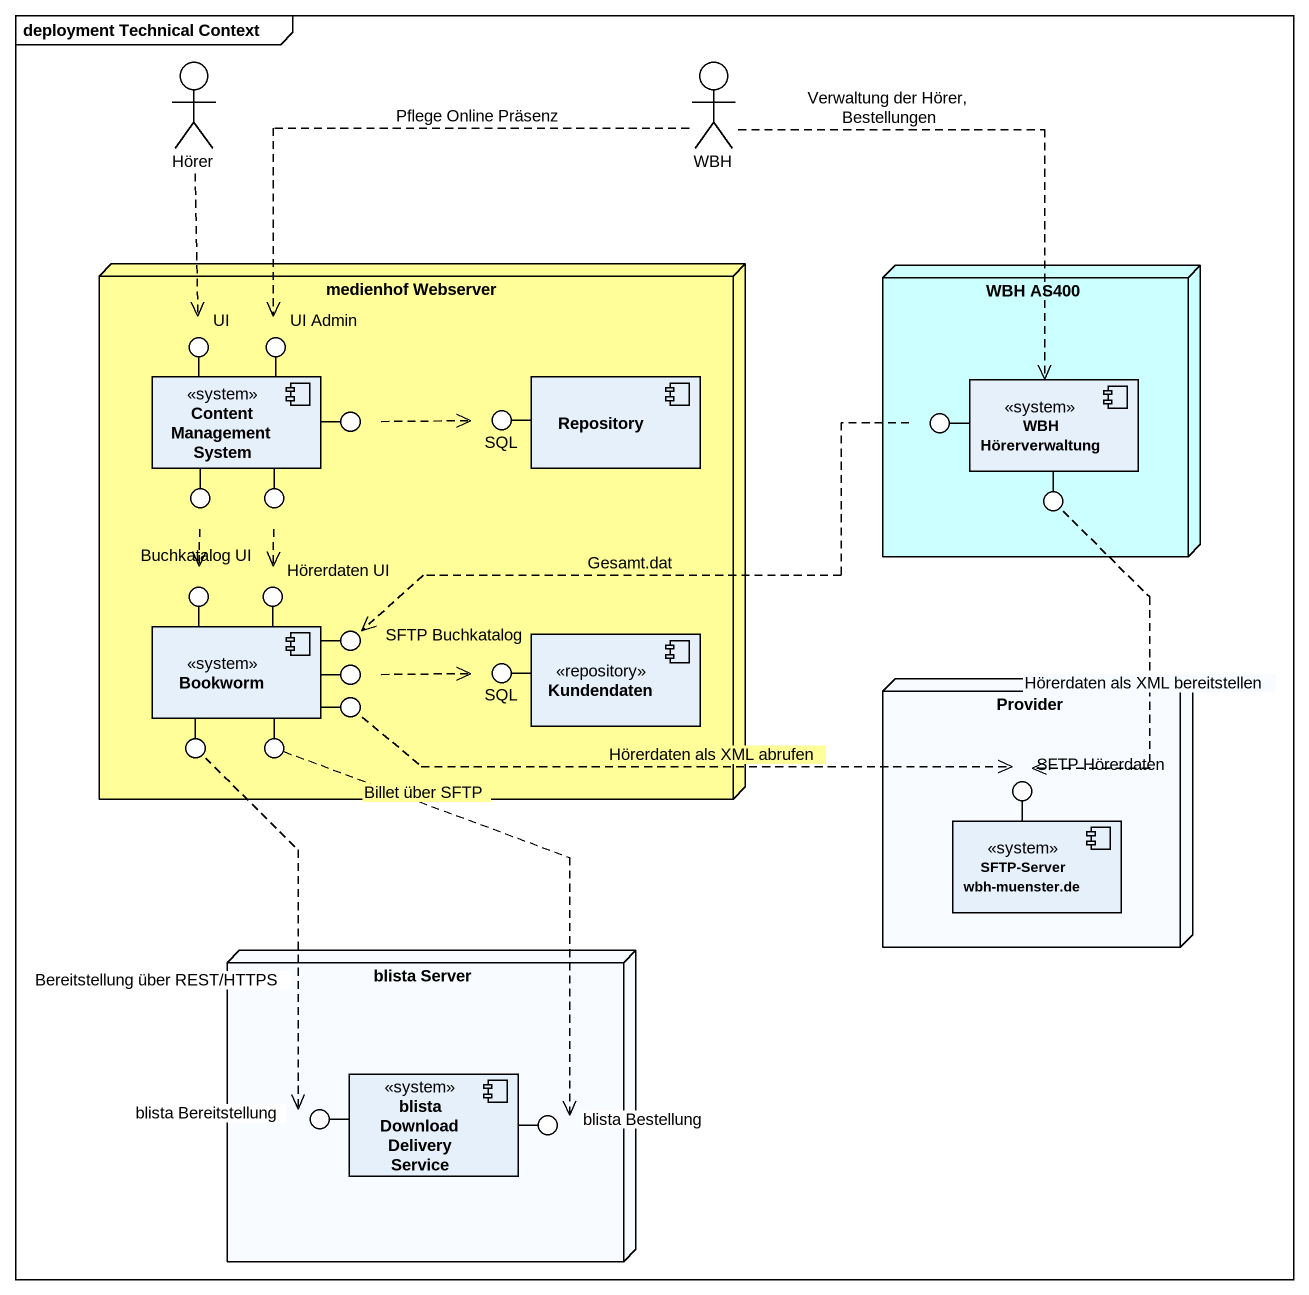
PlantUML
@startuml
mainframe deployment Technical Context
actor Hörer
actor WBH
node "medienhof Webserver" as medienhof_Webserver #FFFE99 {
  component "Content Management System" as Content_Management_System <<system>>
  component Repository
  component Bookworm <<system>>
  component Kundendaten <<repository>>
}
node "WBH AS400" as WBH_AS400 #CCFFFF {
  component "WBH Hörerverwaltung" as WBH_Hörerverwaltung <<system>>
}
() UI
() "UI Admin" as UI_Admin
() " " as lollipop1
() SQL
() " " as lollipop2
() " " as lollipop3
() " " as lollipop4
() " " as lollipop5
() "Buchkatalog UI" as Buchkatalog_UI
() "Hörerdaten UI" as Hörerdaten_UI
() "SFTP Buchkatalog" as SFTP_Buchkatalog
() " " as lollipop6
() " " as lollipop7
() "SQL" as SQL_2
node Provider {
  component "SFTP-Server wbh-muenster.de" as SFTP_Server_wbh_muenster_de <<system>>
}
() " " as lollipop8
() " " as lollipop9
() "SFTP Hörerdaten" as SFTP_Hörerdaten
node "blista Server" as blista_Server {
  component "blista Download Delivery Service" as blista_Download_Delivery <<system>>
}
() "blista Bereitstellung" as blista_Bereitstellung
() "blista Bestellung" as blista_Bestellung
Content_Management_System -up- UI
Content_Management_System -up- UI_Admin
Content_Management_System -right- lollipop1
Repository -left- SQL
WBH_Hörerverwaltung -left- lollipop2
Content_Management_System -- lollipop3
Content_Management_System -- lollipop4
WBH_Hörerverwaltung -- lollipop5
Bookworm -up- Buchkatalog_UI
Bookworm -up- Hörerdaten_UI
Bookworm -right- SFTP_Buchkatalog
Bookworm -right- lollipop6
Bookworm -right- lollipop7
Kundendaten -left- SQL_2
Bookworm -- lollipop8
Bookworm -- lollipop9
SFTP_Server_wbh_muenster_de -up- SFTP_Hörerdaten
blista_Download_Delivery -left- blista_Bereitstellung
blista_Download_Delivery -right- blista_Bestellung
Hörer ..> UI
WBH .left.> UI_Admin : Pflege Online Präsenz
WBH ..> WBH_Hörerverwaltung : Verwaltung der Hörer, Bestellungen
lollipop1 .right.> SQL
lollipop2 .left.> SFTP_Buchkatalog : Gesamt.dat
lollipop3 ..> Buchkatalog_UI
lollipop4 ..> Hörerdaten_UI
lollipop5 ..> SFTP_Hörerdaten : Hörerdaten als XML bereitstellen
lollipop6 .right.> SFTP_Hörerdaten : Hörerdaten als XML abrufen
lollipop7 .right.> SQL_2
lollipop8 ..> blista_Bereitstellung : Bereitstellung über REST/HTTPS
lollipop9 ..> blista_Bestellung : Billet über SFTP
@enduml
